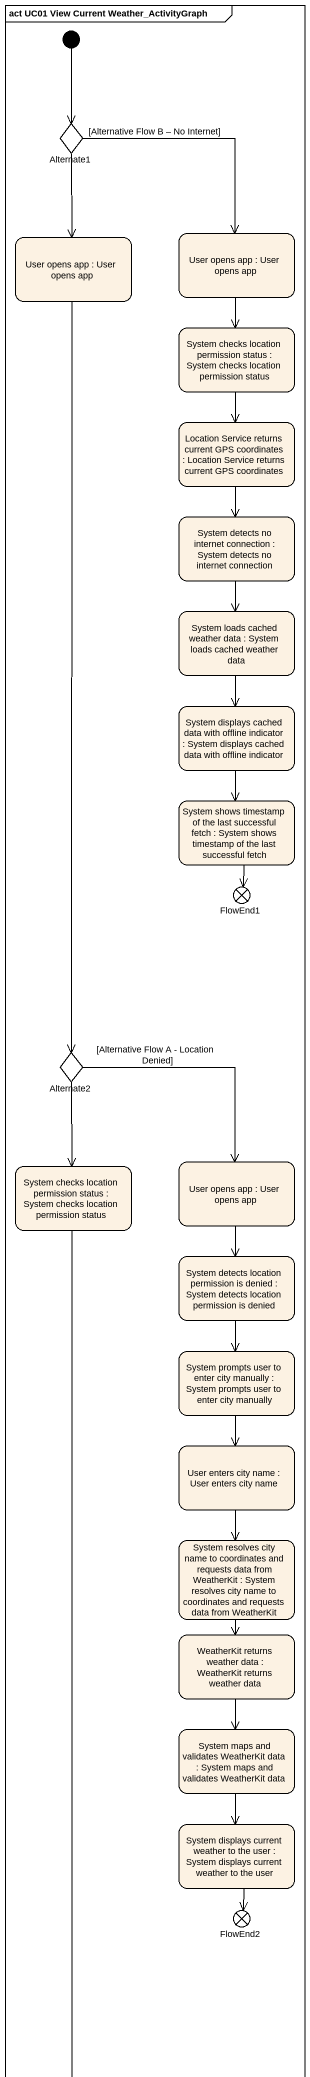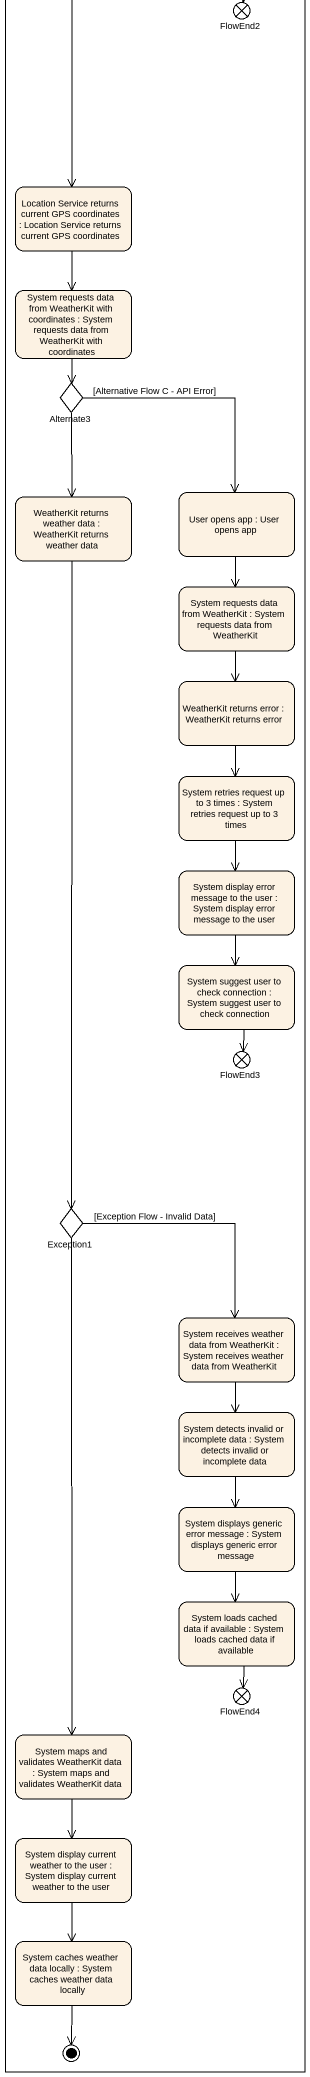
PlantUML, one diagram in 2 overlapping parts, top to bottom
@startuml
mainframe act UC01 View Current Weather_ActivityGraph
hide empty description
state Alternate1 <<choice>>
state "User opens app : User opens app" as User_opens_app
state "User opens app : User opens app" as User_opens_app_2
state "System checks location permission status : System checks location permission status" as System_checks_location
state "Location Service returns current GPS coordinates : Location Service returns current GPS coordinates" as Location_Service_returns
state "System detects no internet connection : System detects no internet connection" as System_detects_no_internet
state "System loads cached weather data : System loads cached weather data" as System_loads_cached_weather
state "System displays cached data with offline indicator : System displays cached data with offline indicator" as System_displays_cached_data
state "System shows timestamp of the last successful fetch : System shows timestamp of the last successful fetch" as System_shows_timestamp_of
state FlowEnd1 <<end>>
state Alternate2 <<choice>>
state "User opens app : User opens app" as User_opens_app_3
state "System checks location permission status : System checks location permission status" as System_checks_location_2
state "System detects location permission is denied : System detects location permission is denied" as System_detects_location
state "System prompts user to enter city manually : System prompts user to enter city manually" as System_prompts_user_to
state "User enters city name : User enters city name" as User_enters_city_name
state "System resolves city name to coordinates and requests data from WeatherKit : System resolves city name to coordinates and requests data from WeatherKit" as System_resolves_city_name
state "WeatherKit returns weather data : WeatherKit returns weather data" as WeatherKit_returns_weather
state "System maps and validates WeatherKit data : System maps and validates WeatherKit data" as System_maps_and_validates
state "System displays current weather to the user : System displays current weather to the user" as System_displays_current
state FlowEnd2 <<end>>
state "Location Service returns current GPS coordinates : Location Service returns current GPS coordinates" as Location_Service_returns_2
state "System requests data from WeatherKit with coordinates : System requests data from WeatherKit with coordinates" as System_requests_data_from
state Alternate3 <<choice>>
state "User opens app : User opens app" as User_opens_app_4
state "WeatherKit returns weather data : WeatherKit returns weather data" as WeatherKit_returns_weather_2
state "System requests data from WeatherKit : System requests data from WeatherKit" as System_requests_data_from_2
state "WeatherKit returns error : WeatherKit returns error" as WeatherKit_returns_error
state "System retries request up to 3 times : System retries request up to 3 times" as System_retries_request_up
state "System display error message to the user : System display error message to the user" as System_display_error
state "System suggest user to check connection : System suggest user to check connection" as System_suggest_user_to
state FlowEnd3 <<end>>
state Exception1 <<choice>>
state "System receives weather data from WeatherKit : System receives weather data from WeatherKit" as System_receives_weather
state "System detects invalid or incomplete data : System detects invalid or incomplete data" as System_detects_invalid_or
state "System displays generic error message : System displays generic error message" as System_displays_generic
state "System loads cached data if available : System loads cached data if available" as System_loads_cached_data_if
state FlowEnd4 <<end>>
state "System maps and validates WeatherKit data : System maps and validates WeatherKit data" as System_maps_and_validates_2
state "System display current weather to the user : System display current weather to the user" as System_display_current
state "System caches weather data locally : System caches weather data locally" as System_caches_weather_data
[*] --> Alternate1
Alternate1 --> User_opens_app : [Alternative Flow B – No Internet]
Alternate1 --> User_opens_app_2
User_opens_app --> System_checks_location
User_opens_app_2 --> Alternate2
System_checks_location --> Location_Service_returns
Location_Service_returns --> System_detects_no_internet
System_detects_no_internet --> System_loads_cached_weather
System_loads_cached_weather --> System_displays_cached_data
System_displays_cached_data --> System_shows_timestamp_of
System_shows_timestamp_of --> FlowEnd1
Alternate2 --> User_opens_app_3 : [Alternative Flow A - Location Denied]
Alternate2 --> System_checks_location_2
User_opens_app_3 --> System_detects_location
System_checks_location_2 --> Location_Service_returns_2
System_detects_location --> System_prompts_user_to
System_prompts_user_to --> User_enters_city_name
User_enters_city_name --> System_resolves_city_name
System_resolves_city_name --> WeatherKit_returns_weather
WeatherKit_returns_weather --> System_maps_and_validates
System_maps_and_validates --> System_displays_current
System_displays_current --> FlowEnd2
Location_Service_returns_2 --> System_requests_data_from
System_requests_data_from --> Alternate3
Alternate3 --> User_opens_app_4 : [Alternative Flow C - API Error]
Alternate3 --> WeatherKit_returns_weather_2
User_opens_app_4 --> System_requests_data_from_2
WeatherKit_returns_weather_2 --> Exception1
System_requests_data_from_2 --> WeatherKit_returns_error
WeatherKit_returns_error --> System_retries_request_up
System_retries_request_up --> System_display_error
System_display_error --> System_suggest_user_to
System_suggest_user_to --> FlowEnd3
Exception1 --> System_receives_weather : [Exception Flow - Invalid Data]
Exception1 --> System_maps_and_validates_2
System_receives_weather --> System_detects_invalid_or
System_detects_invalid_or --> System_displays_generic
System_displays_generic --> System_loads_cached_data_if
System_loads_cached_data_if --> FlowEnd4
System_maps_and_validates_2 --> System_display_current
System_display_current --> System_caches_weather_data
System_caches_weather_data --> [*]
@enduml
